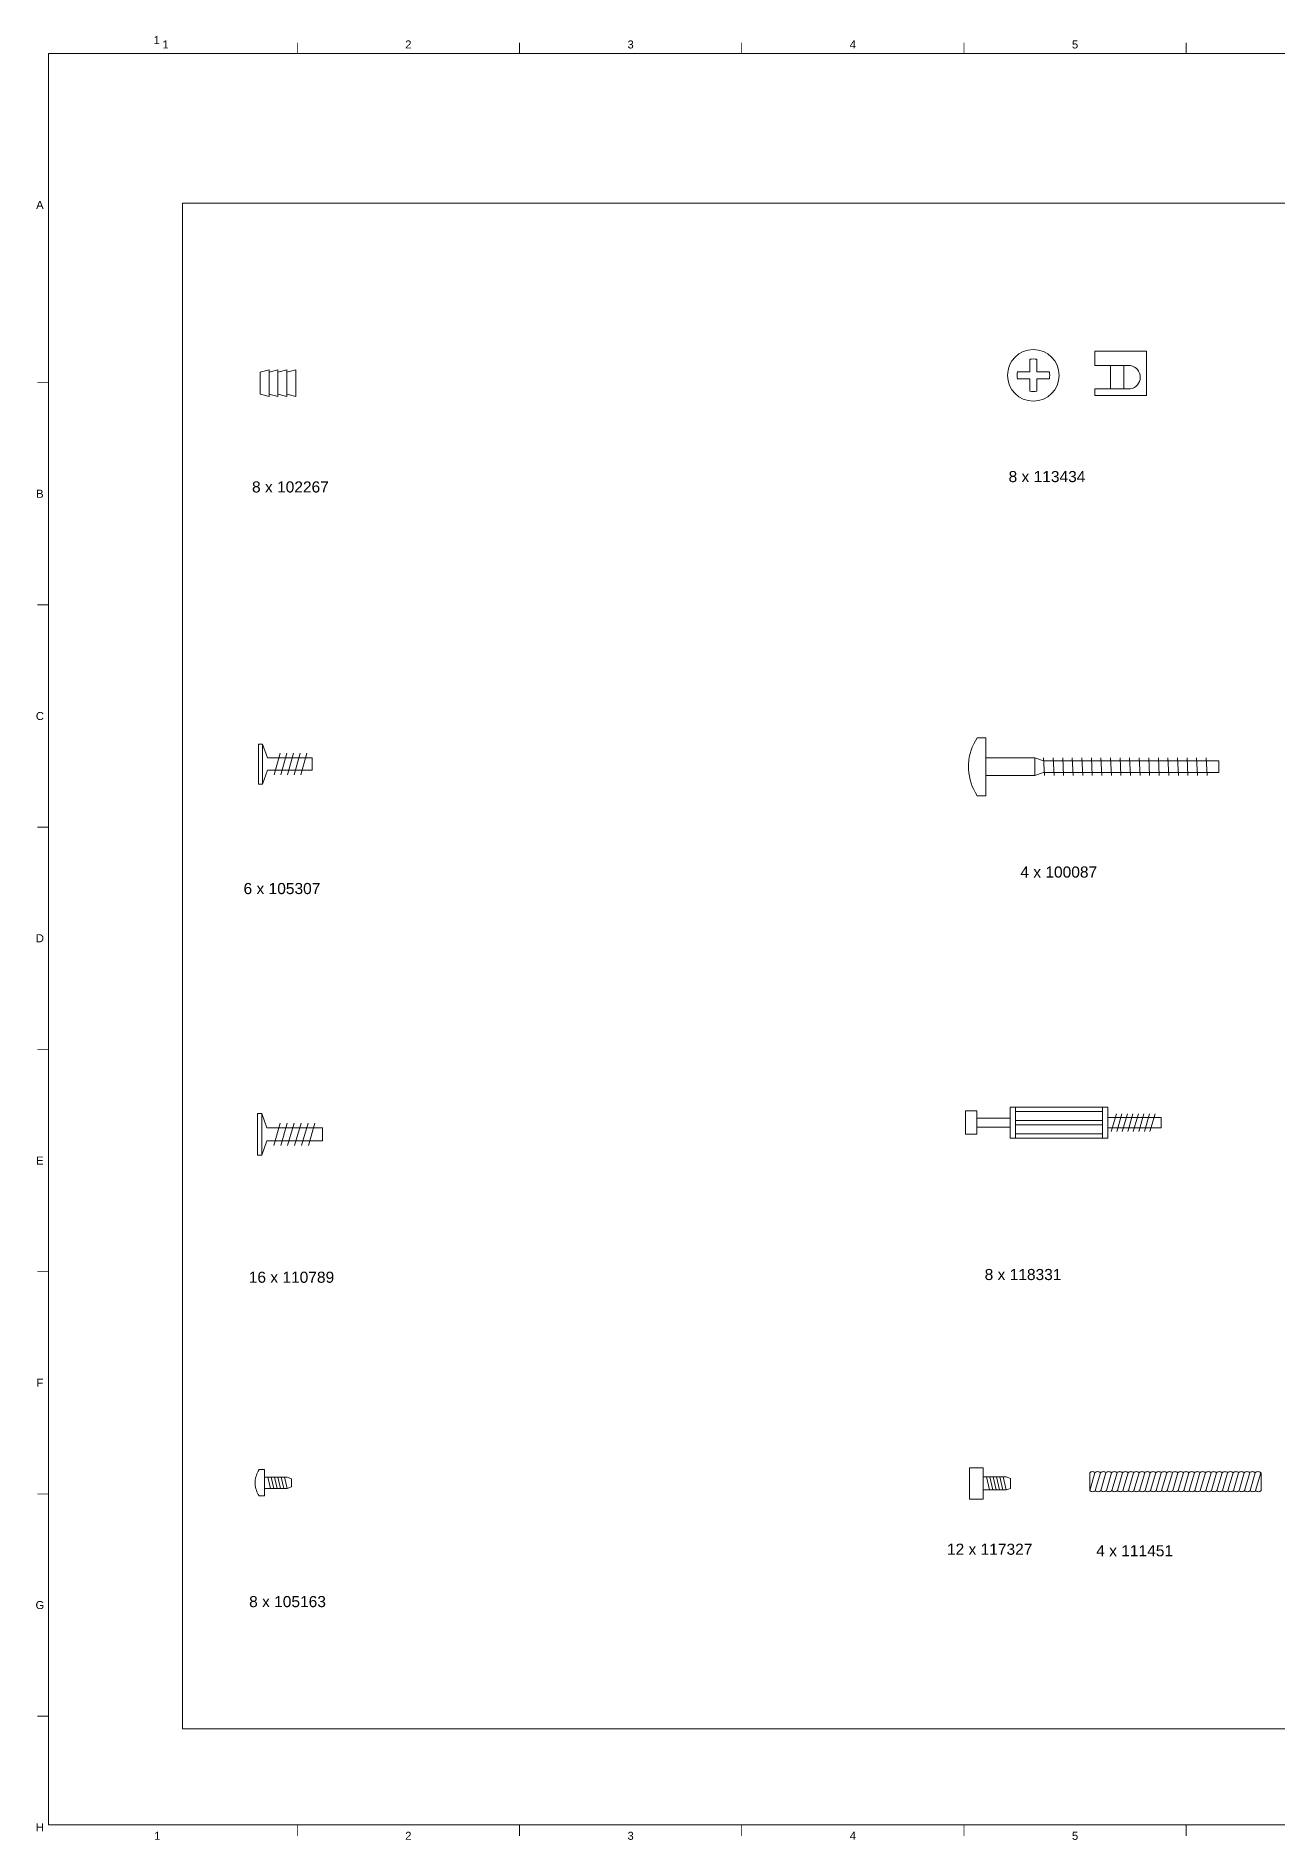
# Paper-space layout 'A725' of a CAD drawing. Header units: centimetres, sheet in millimetres. Extents: x 13 to 579, y 10 to 416.
# Drawn here: x 13.2 to 292.6, y 10.2 to 416 of the extents above; entities that cross this region are included whole.
import ezdxf
from ezdxf.enums import TextEntityAlignment as Align

# ---------------------------------------------------------------- set-up
doc = ezdxf.new("R2010")
doc.units = ezdxf.units.CM
for name, color, linetype, lineweight in [('A-SECT-MCUT1', 7, 'Continuous', 13), ('G-ANNO-NPLT', 2, 'Continuous', 18), ('G-ANNO-TEXT', 3, 'Continuous', 18), ('G-ANNO-TTLB', 3, 'Continuous', 18)]:
    doc.layers.add(name, color=color, linetype=linetype, lineweight=lineweight)
doc.styles.add('ARIAL', font='arial.ttf')

psp = doc.layouts.new('A725')

# ---------------------------------------------------------------- linework, layer by layer
at = {"layer": 'A-SECT-MCUT1'}
for p, q in [((251.39, 341.92), (251.39, 345.17)), ((262.99, 345.17), (251.39, 345.17)), ((262.99, 345.17), (262.99, 335.17)), ((63.58, 340.46), (65.58, 340.96)), ((65.58, 334.96), (65.58, 340.96)), ((65.58, 340.46), (67.58, 340.96)), ((67.58, 334.96), (67.58, 340.96)), ((67.58, 340.46), (69.58, 340.96)), ((69.58, 334.96), (69.58, 340.96)), ((69.58, 340.46), (71.58, 340.96)), ((71.58, 334.96), (71.58, 340.96)), ((236.73, 340.53), (236.73, 343.33)), ((238.33, 343.33), (238.33, 340.53)), ((251.39, 341.92), (259.39, 341.92)), ((254.89, 341.92), (254.89, 336.67)), ((257.89, 341.92), (257.89, 336.67)), ((63.58, 335.46), (63.58, 340.46)), ((65.58, 335.46), (65.58, 340.46)), ((67.58, 335.46), (67.58, 340.46)), ((69.58, 335.46), (69.58, 340.46)), ((236.73, 340.53), (233.93, 340.53)), ((233.93, 338.93), (236.73, 338.93)), ((236.73, 336.13), (236.73, 338.93)), ((241.13, 340.53), (238.33, 340.53)), ((238.33, 338.93), (241.13, 338.93)), ((238.33, 338.93), (238.33, 336.13)), ((63.58, 335.46), (65.58, 334.96)), ((65.58, 335.46), (67.58, 334.96)), ((67.58, 335.46), (69.58, 334.96)), ((69.58, 335.46), (71.58, 334.96)), ((251.39, 335.17), (251.39, 336.67)), ((251.39, 336.67), (251.39, 335.17)), ((251.39, 336.67), (259.39, 336.67)), ((262.99, 335.17), (251.39, 335.17)), ((63.19, 256.78), (64.09, 256.78)), ((64.09, 256.78), (65.19, 253.7)), ((64.09, 256.78), (64.09, 247.78)), ((68.09, 254.7), (66.69, 249.87)), ((69.59, 254.7), (68.19, 249.87)), ((71.09, 254.7), (69.69, 249.87)), ((72.59, 254.7), (71.19, 249.87)), ((74.09, 254.7), (72.69, 249.87)), ((75.3, 250.87), (75.3, 253.7)), ((226.88, 253.7), (237.86, 253.7)), ((239.84, 253.03), (237.86, 253.7)), ((237.86, 253.7), (237.86, 249.7)), ((239.84, 253.7), (240.05, 249.7)), ((239.84, 253.03), (266.37, 253.03)), ((241.99, 253.7), (242.2, 249.7)), ((244.14, 253.7), (244.35, 249.7)), ((246.29, 253.7), (246.5, 249.7)), ((248.44, 253.7), (248.65, 249.7)), ((250.59, 253.7), (250.8, 249.7)), ((250.59, 253.7), (250.8, 249.7)), ((252.74, 253.7), (252.95, 249.7)), ((254.89, 253.7), (255.1, 249.7)), ((257.04, 253.7), (257.25, 249.7)), ((259.19, 253.7), (259.4, 249.7)), ((261.34, 253.7), (261.54, 249.7)), ((263.49, 253.7), (263.69, 249.7)), ((263.52, 253.03), (274.3, 253.03)), ((265.67, 253.7), (265.88, 249.7)), ((267.82, 253.7), (268.03, 249.7)), ((269.97, 253.7), (270.18, 249.7)), ((272.12, 253.7), (272.33, 249.7)), ((274.27, 253.7), (274.47, 249.7)), ((274.27, 253.7), (274.47, 249.7)), ((274.3, 253.03), (279.3, 253.03)), ((276.42, 253.7), (276.62, 249.7)), ((279.3, 250.36), (279.3, 253.03)), ((63.19, 247.78), (64.09, 247.78)), ((64.09, 247.78), (65.19, 250.87)), ((226.88, 249.7), (237.86, 249.7)), ((237.86, 249.7), (239.84, 250.36)), ((239.84, 250.36), (266.37, 250.36)), ((263.52, 250.36), (274.44, 250.36)), ((274.44, 250.36), (279.3, 250.36)), ((232.29, 175.11), (254.29, 175.11)), ((232.29, 168.11), (232.29, 175.11)), ((233.49, 168.11), (233.49, 175.11)), ((253.09, 168.11), (253.09, 175.11)), ((254.29, 168.11), (254.29, 175.11)), ((62.98, 173.67), (63.92, 173.67)), ((63.92, 173.67), (65.06, 170.45)), ((63.92, 173.67), (63.92, 164.29)), ((68.09, 171.49), (66.63, 166.46)), ((69.65, 171.49), (68.19, 166.46)), ((71.22, 171.49), (69.76, 166.46)), ((72.78, 171.49), (71.32, 166.46)), ((74.34, 171.49), (72.88, 166.46)), ((75.91, 171.49), (74.45, 166.46)), ((77.59, 167.51), (77.59, 170.45)), ((222.29, 174.24), (222.29, 168.99)), ((222.29, 174.24), (224.79, 174.24)), ((224.79, 168.99), (224.79, 174.24)), ((224.79, 172.61), (232.29, 172.61)), ((224.79, 170.61), (232.29, 170.61)), ((233.49, 174.11), (253.09, 174.11)), ((253.09, 172.11), (233.49, 172.11)), ((253.09, 171.11), (233.49, 171.11)), ((256.22, 173.61), (255.05, 169.61)), ((257.46, 173.61), (256.3, 169.61)), ((258.7, 173.61), (257.54, 169.61)), ((259.95, 173.61), (258.78, 169.61)), ((261.19, 173.61), (260.03, 169.61)), ((262.43, 173.61), (261.27, 169.61)), ((263.68, 173.61), (262.52, 169.61)), ((264.92, 173.61), (263.76, 169.61)), ((266.29, 170.44), (266.29, 172.78)), ((62.98, 169.5), (62.98, 168.46)), ((63.92, 164.29), (65.06, 167.51)), ((222.29, 168.99), (224.79, 168.99)), ((232.29, 168.11), (254.29, 168.11)), ((232.29, 168.11), (233.49, 168.11)), ((233.49, 169.11), (253.09, 169.11)), ((254.29, 168.11), (253.09, 168.11)), ((62.98, 164.29), (63.92, 164.29)), ((64.52, 91.84), (69.67, 91.84)), ((64.52, 89.33), (69.65, 89.32)), ((65.9, 89.33), (65.3, 91.84)), ((66.65, 89.32), (66.05, 91.84)), ((67.4, 89.32), (66.8, 91.84)), ((68.15, 89.32), (67.55, 91.84)), ((68.9, 89.32), (68.3, 91.84)), ((69.65, 89.32), (69.05, 91.84)), ((70.66, 89.67), (69.65, 89.32)), ((70.66, 91.49), (69.67, 91.84)), ((70.66, 90.58), (70.66, 91.49)), ((70.66, 90.58), (70.66, 89.67)), ((226.27, 91.9), (231.45, 91.9)), ((227.7, 88.99), (227, 91.9)), ((228.45, 88.99), (227.75, 91.9)), ((229.2, 88.99), (228.5, 91.9)), ((229.95, 88.99), (229.25, 91.9)), ((230.7, 88.99), (230, 91.9)), ((231.45, 88.99), (230.75, 91.9)), ((232.41, 91.57), (231.45, 91.9)), ((232.41, 89.33), (231.45, 88.99)), ((232.41, 90.45), (232.41, 91.57)), ((232.41, 90.45), (232.41, 89.33)), ((251.4, 92.84), (250.24, 88.84)), ((252.64, 92.84), (251.48, 88.84)), ((253.88, 92.84), (252.72, 88.84)), ((255.13, 92.84), (253.97, 88.84)), ((256.37, 92.84), (255.21, 88.84)), ((257.62, 92.84), (256.45, 88.84)), ((258.86, 92.84), (257.7, 88.84)), ((260.1, 92.84), (258.94, 88.84)), ((261.35, 92.84), (260.18, 88.84)), ((262.59, 92.84), (261.43, 88.84)), ((263.83, 92.84), (262.67, 88.84)), ((265.08, 92.84), (263.91, 88.84)), ((266.32, 92.84), (265.16, 88.84)), ((267.56, 92.84), (266.4, 88.84)), ((268.81, 92.84), (267.64, 88.84)), ((270.05, 92.84), (268.89, 88.84)), ((270.05, 92.84), (268.89, 88.84)), ((271.29, 92.84), (270.13, 88.84)), ((272.54, 92.84), (271.37, 88.84)), ((273.78, 92.84), (272.62, 88.84)), ((275.02, 92.84), (273.86, 88.84)), ((276.27, 92.84), (275.1, 88.84)), ((277.51, 92.84), (276.35, 88.84)), ((278.75, 92.84), (277.59, 88.84)), ((280, 92.84), (278.83, 88.84)), ((281.24, 92.84), (280.08, 88.84)), ((282.48, 92.84), (281.32, 88.84)), ((283.73, 92.84), (282.56, 88.84)), ((284.97, 92.84), (283.81, 88.84)), ((286.21, 92.84), (285.05, 88.84)), ((287.46, 92.84), (286.29, 88.84)), ((288.7, 92.84), (287.54, 88.84)), ((226.27, 88.99), (231.45, 88.99))]:
    psp.add_line(p, q, dxfattribs=at)
at = {"layer": 'A-SECT-MCUT1', "linetype": 'Continuous'}
for p, q in [((226.88, 258.14), (224.91, 258.14)), ((226.88, 245.14), (226.88, 258.14)), ((222.96, 251.09), (222.96, 252.3)), ((226.88, 245.14), (224.91, 245.14)), ((64.52, 93.54), (63.33, 93.54)), ((64.52, 93.54), (64.52, 87.63)), ((62.46, 90.86), (62.46, 90.31)), ((64.52, 87.63), (63.33, 87.63))]:
    psp.add_line(p, q, dxfattribs=at)
at = {"layer": 'A-SECT-MCUT1'}
for points in [[(63.19, 256.78), (63.19, 251.78)], [(63.19, 251.78), (63.19, 247.78)], [(75.3, 253.7), (65.19, 253.7)], [(75.3, 253.7), (75.3, 253.7)], [(65.19, 250.87), (75.3, 250.87)], [(62.98, 173.67), (62.98, 169.5)], [(77.59, 170.45), (65.06, 170.45)], [(266.29, 172.78), (254.29, 172.78)], [(254.29, 170.44), (266.29, 170.44)], [(62.98, 168.46), (62.98, 164.29)], [(65.06, 167.51), (77.59, 167.51)], [(250.24, 88.84), (250.24, 92.84)], [(288.7, 92.84), (288.78, 92.84), (288.78, 88.84)]]:
    psp.add_lwpolyline(points, dxfattribs=at)
psp.add_lwpolyline([(223.17, 86.92), (223.17, 93.98), (226.27, 93.98), (226.27, 86.92)], close=True, dxfattribs=at)
psp.add_circle((237.53, 339.71), 5.8, dxfattribs=at)
for centre, radius, start, end in [((237.53, 338.97), 4.43, 79.6024, 100.3976), ((258.92, 339.29), 2.67, 280.3048, 79.6952), ((238.29, 339.73), 4.43, 169.6024, 190.3976), ((237.03, 339.73), 4.18, 348.9698, 11.0302), ((237.53, 340.23), 4.18, 258.9698, 281.0302), ((250.82, 92.31), 0.786, 42.3743, 137.6257), ((252.02, 92.22), 0.877, 44.8347, 135.1653), ((253.26, 92.22), 0.877, 44.8347, 135.1653), ((254.51, 92.22), 0.877, 44.8347, 135.1653), ((255.75, 92.22), 0.877, 44.8347, 135.1653), ((256.99, 92.22), 0.877, 44.8347, 135.1653), ((258.24, 92.22), 0.877, 44.8347, 135.1653), ((259.48, 92.22), 0.877, 44.8347, 135.1653), ((260.72, 92.22), 0.877, 44.8347, 135.1653), ((261.97, 92.22), 0.877, 44.8347, 135.1653), ((263.21, 92.22), 0.877, 44.8347, 135.1653), ((264.45, 92.22), 0.877, 44.8347, 135.1653), ((265.7, 92.22), 0.877, 44.8347, 135.1653), ((266.94, 92.22), 0.877, 44.8347, 135.1653), ((268.18, 92.22), 0.877, 44.8347, 135.1653), ((269.43, 92.22), 0.877, 44.8347, 135.1653), ((270.67, 92.22), 0.877, 44.8347, 135.1653), ((271.91, 92.22), 0.877, 44.8347, 135.1653), ((273.16, 92.22), 0.877, 44.8347, 135.1653), ((274.4, 92.22), 0.877, 44.8347, 135.1653), ((275.64, 92.22), 0.877, 44.8347, 135.1653), ((276.89, 92.22), 0.877, 44.8347, 135.1653), ((278.13, 92.22), 0.877, 44.8347, 135.1653), ((279.37, 92.22), 0.877, 44.8347, 135.1653), ((280.62, 92.22), 0.877, 44.8347, 135.1653), ((281.86, 92.22), 0.877, 44.8347, 135.1653), ((283.1, 92.22), 0.877, 44.8347, 135.1653), ((284.35, 92.22), 0.877, 44.8347, 135.1653), ((285.59, 92.22), 0.877, 44.8347, 135.1653), ((286.83, 92.22), 0.877, 44.8347, 135.1653), ((288.08, 92.22), 0.877, 44.8347, 135.1653), ((250.86, 89.46), 0.877, 224.8347, 315.1653), ((252.1, 89.46), 0.877, 224.8347, 315.1653), ((253.34, 89.46), 0.877, 224.8347, 315.1653), ((254.59, 89.46), 0.877, 224.8347, 315.1653), ((255.83, 89.46), 0.877, 224.8347, 315.1653), ((257.08, 89.46), 0.877, 224.8347, 315.1653), ((258.32, 89.46), 0.877, 224.8347, 315.1653), ((259.56, 89.46), 0.877, 224.8347, 315.1653), ((260.81, 89.46), 0.877, 224.8347, 315.1653), ((262.05, 89.46), 0.877, 224.8347, 315.1653), ((263.29, 89.46), 0.877, 224.8347, 315.1653), ((264.54, 89.46), 0.877, 224.8347, 315.1653), ((265.78, 89.46), 0.877, 224.8347, 315.1653), ((267.02, 89.46), 0.877, 224.8347, 315.1653), ((268.27, 89.46), 0.877, 224.8347, 315.1653), ((269.51, 89.46), 0.877, 224.8347, 315.1653), ((270.75, 89.46), 0.877, 224.8347, 315.1653), ((272, 89.46), 0.877, 224.8347, 315.1653), ((273.24, 89.46), 0.877, 224.8347, 315.1653), ((274.48, 89.46), 0.877, 224.8347, 315.1653), ((275.73, 89.46), 0.877, 224.8347, 315.1653), ((276.97, 89.46), 0.877, 224.8347, 315.1653), ((278.21, 89.46), 0.877, 224.8347, 315.1653), ((279.46, 89.46), 0.877, 224.8347, 315.1653), ((280.7, 89.46), 0.877, 224.8347, 315.1653), ((281.94, 89.46), 0.877, 224.8347, 315.1653), ((283.19, 89.46), 0.877, 224.8347, 315.1653), ((284.43, 89.46), 0.877, 224.8347, 315.1653), ((285.67, 89.46), 0.877, 224.8347, 315.1653), ((286.92, 89.46), 0.877, 224.8347, 315.1653), ((288.16, 89.46), 0.877, 224.8347, 315.1653)]:
    psp.add_arc(centre, radius, start, end, dxfattribs=at)
at = {"layer": 'A-SECT-MCUT1', "linetype": 'Continuous'}
for centre, radius, start, end in [((233.94, 251.87), 10.99, 145.237, 177.7461), ((234.86, 251.7), 11.92, 182.9028, 213.3985), ((67.81, 90.59), 5.36, 146.6015, 177.0972), ((67.81, 90.59), 5.36, 182.9028, 213.3985)]:
    psp.add_arc(centre, radius, start, end, dxfattribs=at)
at = {"layer": 'G-ANNO-NPLT'}
psp.add_lwpolyline([(46.13, 378.44), (508.22, 378.44), (508.22, 35.27), (46.13, 35.27)], close=True, dxfattribs=at)
at = {"layer": 'G-ANNO-TTLB'}
for p, q in [((15.92, 412.08), (15.92, 13.66)), ((573.33, 412.08), (15.92, 412.08)), ((15.92, 13.66), (573.33, 13.66))]:
    psp.add_line(p, q, dxfattribs=at)
at = {"layer": 'G-ANNO-TTLB', "const_width": 0.18, "flags": 128}
for points in [[(71.92, 414.58), (71.92, 412.08)], [(121.92, 414.58), (121.92, 412.08)], [(171.92, 414.58), (171.92, 412.08)], [(221.92, 414.58), (221.92, 412.08)], [(271.92, 414.58), (271.92, 412.08)], [(15.92, 338.08), (13.42, 338.08)], [(15.92, 288.08), (13.42, 288.08)], [(15.92, 238.08), (13.42, 238.08)], [(15.92, 188.08), (13.42, 188.08)], [(15.92, 138.08), (13.42, 138.08)], [(15.92, 88.08), (13.42, 88.08)], [(15.92, 38.08), (13.42, 38.08)], [(71.92, 13.66), (71.92, 11.16)], [(121.92, 13.66), (121.92, 11.16)], [(171.92, 13.66), (171.92, 11.16)], [(221.92, 13.66), (221.92, 11.16)], [(271.92, 13.66), (271.92, 11.16)]]:
    psp.add_lwpolyline(points, dxfattribs=at)

# ---------------------------------------------------------------- texts
at = {"layer": 'G-ANNO-TEXT', "style": 'ARIAL'}
for s, p in [('1', (40.28, 415.14)), ('1', (42.27, 414.15)), ('2', (96.92, 414.15)), ('3', (146.92, 414.15)), ('4', (196.92, 414.15)), ('5', (246.92, 414.15)), ('A', (14.01, 378.06)), ('B', (14.01, 313.08)), ('C', (14.01, 263.08)), ('D', (14.01, 213.08)), ('E', (14.01, 163.08)), ('F', (14.01, 113.08)), ('G', (14.01, 63.08)), ('H', (14.01, 13.08)), ('1', (40.41, 11.17)), ('2', (96.92, 11.17)), ('3', (146.92, 11.17)), ('4', (196.92, 11.17)), ('5', (246.92, 11.17))]:
    psp.add_text(s, height=1.8, dxfattribs=at).set_placement(p, align=Align.MIDDLE_CENTER)
at = {"layer": 'G-ANNO-TEXT', "char_height": 2.5, "attachment_point": 1}
for s, insert in [('{\\fArial|b0|i0|c0|p34;8 x 113434}', (231.97, 318.19)), ('{\\fArial|b0|i0|c0|p34;8 x 102267}', (61.74, 315.86)), ('{\\fArial|b0|i0|c0|p34;4 x 100087}', (234.61, 229.23)), ('{\\fArial|b0|i0|c134|p34;6 x 105307}', (59.84, 225.52)), ('{\\fArial|b0|i0|c0|p34;16 x 110789}', (61.01, 138.08)), ('{\\fArial|b0|i0|c0|p34;8 x 118331}', (226.58, 138.69)), ('{\\fArial|b0|i0|c0|p34;12 x 117327}', (218.1, 76.89)), ('{\\fArial|b0|i0|c0|p34;4 x 111451}', (251.69, 76.55)), ('{\\fArial|b0|i0|c134|p34;8 x 105163}', (61.09, 65.11))]:
    psp.add_mtext_dynamic_manual_height_columns(s, width=76.0455, gutter_width=1, heights=[0], dxfattribs=dict(at, insert=insert))

doc.saveas('drawing.dxf')
